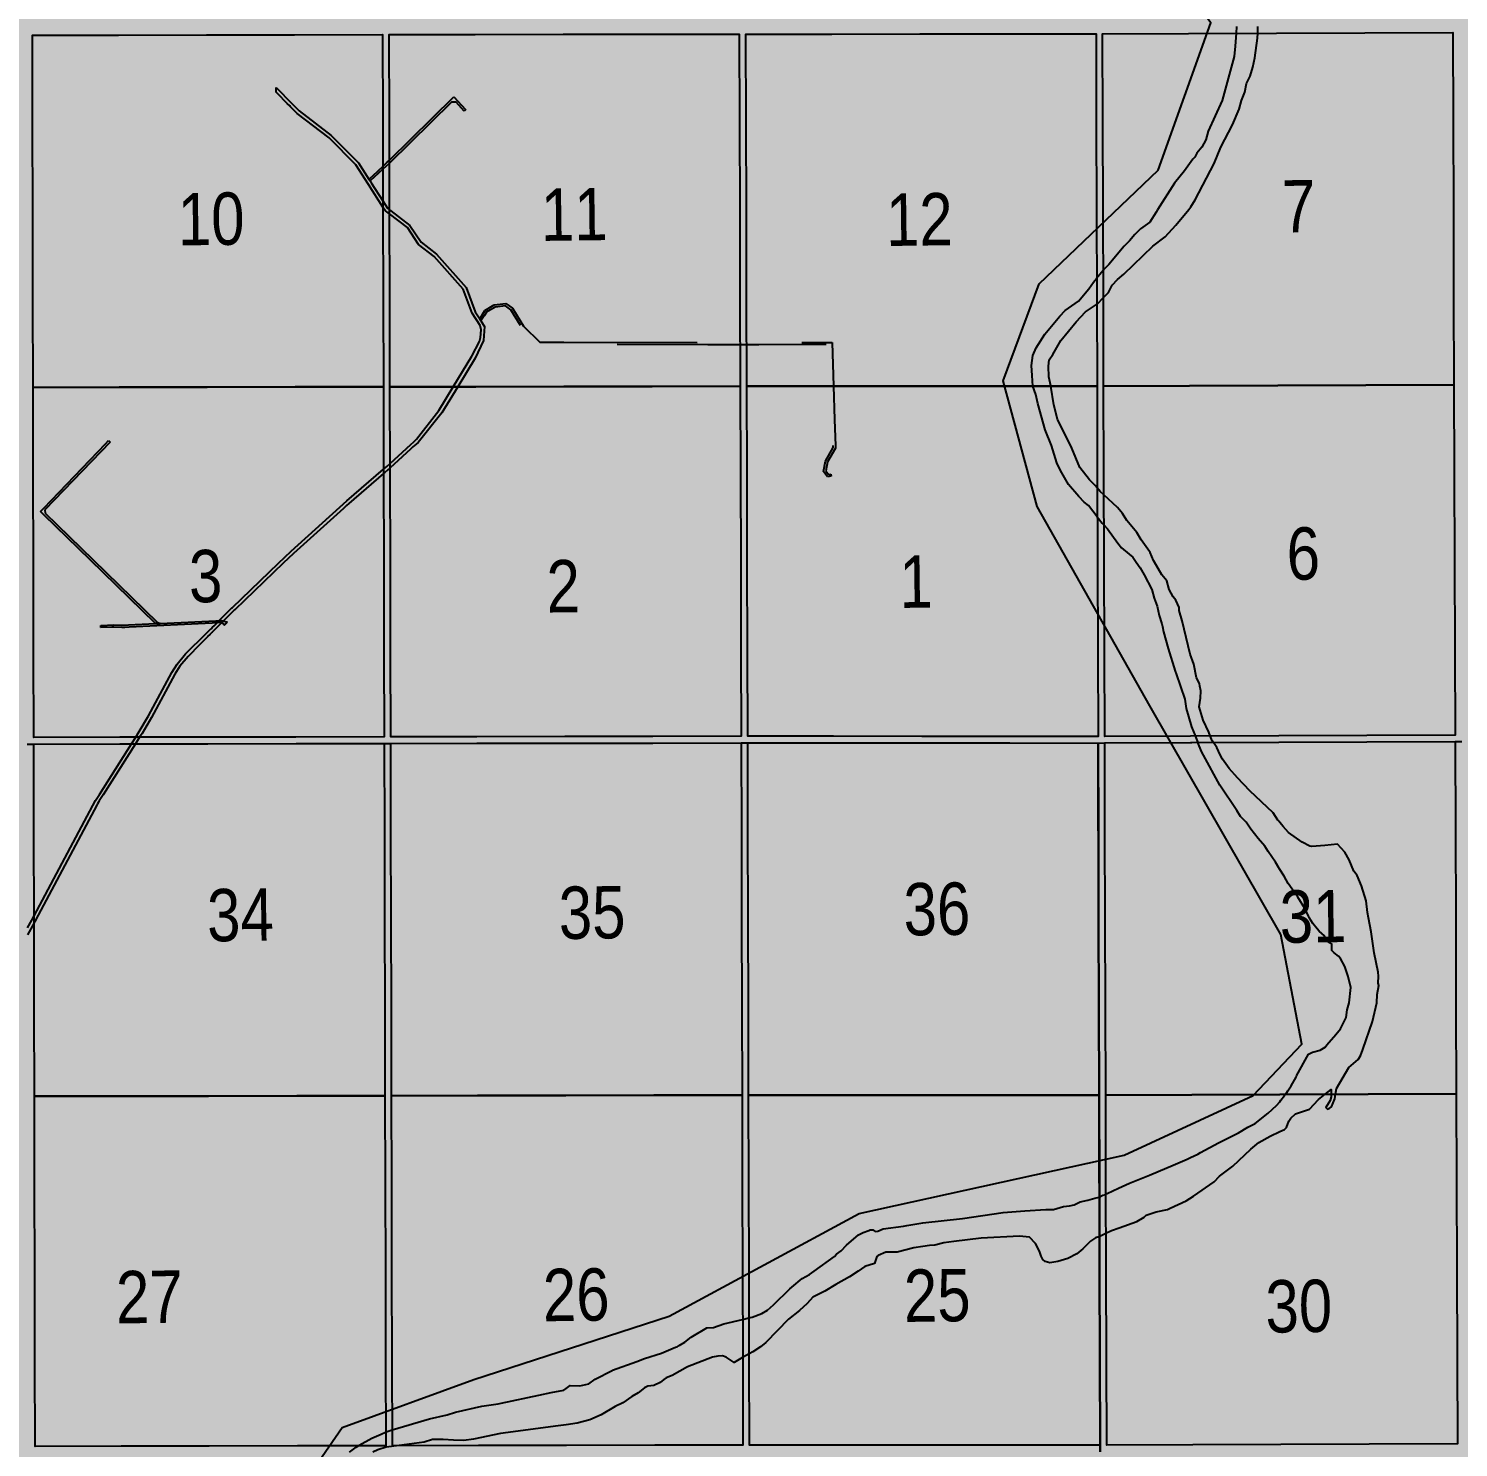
# Model space of a CAD drawing. Extents: x 405326 to 424052, y 6044755 to 6062236.
# Drawn here: x 417105.8 to 417322.9, y 6049722.1 to 6049937.6 of the extents above; entities that cross this region are included whole.
import ezdxf

# ---------------------------------------------------------------- set-up
doc = ezdxf.new("R2010")
doc.units = 0
doc.header["$LTSCALE"] = 5
doc.linetypes.add('DASHED2', pattern=[9.525, 6.35, -3.175])
for name, color, linetype in [('39', 28, 'Continuous'), ('Quarters', 8, 'Continuous'), ('RoadSeg', 57, 'DASHED2'), ('T-WATER', 160, 'Continuous'), ('Townships', 57, 'Continuous')]:
    doc.layers.add(name, color=color, linetype=linetype)
doc.layers.add('ROUTE-MAP-BACKGROUND-H', color=7, linetype='Continuous', true_color=0xf0ebff)
doc.styles.add('120', font='ARIALN.TTF', dxfattribs={"height": 13})
doc.linetypes.add('TRACKS', pattern='A,3.81,[130,ltypeshp1.shx,S=6.35,R=0,X=0,Y=0],3.81', length=7.62)

msp = doc.modelspace()

# ---------------------------------------------------------------- hatches: boundary and pattern name
at = {"layer": 'ROUTE-MAP-BACKGROUND-H'}
h = msp.add_hatch(color=256, dxfattribs=at)
h.dxf.hatch_style = 1
h.paths.add_polyline_path([(416614.74, 6050107.04), (417600.353, 6050108.36), (417601.524, 6049233.335), (416615.912, 6049232.015)])

# ---------------------------------------------------------------- linework, layer by layer
at = {"layer": '39', "linetype": 'TRACKS', "flags": 128}
msp.add_lwpolyline([(416900.986, 6049233.699), (416899.999, 6049240.417), (416897.513, 6049271.202), (416886.85, 6049290.613), (416876.311, 6049305.749), (416867.287, 6049325.285), (416877.047, 6049340.35), (416898.725, 6049366.378), (416916.12, 6049377.153), (416928.973, 6049398.733), (416944.92, 6049409.701), (416941.13, 6049434.717), (416946.428, 6049451.926), (416962.063, 6049461.956), (416972.053, 6049480.735), (416998.024, 6049505.601), (417011.149, 6049520.944), (417037.44, 6049520.041), (417061.548, 6049513.193), (417082.203, 6049514.471), (417093.773, 6049521.68), (417089.686, 6049535.437), (417082.473, 6049546.687), (417087.143, 6049564.521), (417110.296, 6049570.494), (417123.129, 6049569.573), (417132.842, 6049561.141), (417140.366, 6049552.394), (417151.637, 6049548.969), (417160.712, 6049549.919), (417160.7, 6049558.989), (417154.761, 6049566.971), (417143.357, 6049576.768), (417139.219, 6049587.164), (417137.434, 6049600.311), (417139.769, 6049616.407), (417144.08, 6049624.355), (417155.262, 6049633.201), (417157.805, 6049641.055), (417154.454, 6049650.078), (417148.161, 6049656.546), (417136.18, 6049657.708), (417126.753, 6049658.284), (417121.247, 6049663.183), (417120.449, 6049672.798), (417128.289, 6049691.753), (417142.797, 6049709.828), (417153.382, 6049725.15), (417173.403, 6049732.438), (417203.045, 6049742.094), (417231.892, 6049757.637), (417272.139, 6049766.522), (417291.766, 6049775.576), (417299.113, 6049783.381), (417295.948, 6049800.059), (417276.067, 6049834.769), (417258.919, 6049865.047), (417253.785, 6049884.107), (417259.264, 6049898.833), (417277.309, 6049916.127), (417285.331, 6049938.511), (417281.396, 6049943.609)], dxfattribs=at)
at = {"layer": 'Quarters'}
for points in [[(417322.195, 6049896.876), (417322.238, 6049883.5), (417308.854, 6049883.45), (417295.471, 6049883.399), (417282.087, 6049883.349), (417269.038, 6049883.3), (417269, 6049896.678), (417268.961, 6049910.055), (417268.923, 6049923.433), (417268.884, 6049936.81), (417281.929, 6049936.858), (417295.307, 6049936.906), (417308.686, 6049936.955), (417322.065, 6049937.004), (417322.108, 6049923.628), (417322.151, 6049910.252)], [(417159.613, 6049896.584), (417159.642, 6049883.21), (417146.26, 6049883.188), (417132.877, 6049883.166), (417119.495, 6049883.144), (417106.447, 6049883.123), (417106.422, 6049896.497), (417106.398, 6049909.872), (417106.373, 6049923.246), (417106.349, 6049936.621), (417119.392, 6049936.642), (417132.77, 6049936.663), (417146.148, 6049936.684), (417159.526, 6049936.706), (417159.555, 6049923.332), (417159.584, 6049909.958)], [(417213.806, 6049896.673), (417213.84, 6049883.299), (417200.458, 6049883.277), (417187.076, 6049883.255), (417173.694, 6049883.233), (417160.645, 6049883.212), (417160.616, 6049896.585), (417160.587, 6049909.959), (417160.558, 6049923.333), (417160.529, 6049936.707), (417173.572, 6049936.728), (417186.95, 6049936.749), (417200.328, 6049936.771), (417213.705, 6049936.793), (417213.739, 6049923.419), (417213.772, 6049910.046)], [(417267.997, 6049896.674), (417268.035, 6049883.296), (417254.654, 6049883.297), (417241.272, 6049883.298), (417227.89, 6049883.298), (417214.843, 6049883.299), (417214.809, 6049896.673), (417214.776, 6049910.046), (417214.742, 6049923.419), (417214.708, 6049936.793), (417227.751, 6049936.796), (417241.127, 6049936.8), (417254.504, 6049936.803), (417267.881, 6049936.806), (417267.92, 6049923.429), (417267.958, 6049910.051)], [(417159.73, 6049843.088), (417159.758, 6049830.048), (417146.371, 6049830.026), (417132.984, 6049830.004), (417119.597, 6049829.981), (417106.544, 6049829.959), (417106.52, 6049842.999), (417106.496, 6049856.374), (417106.471, 6049869.748), (417106.447, 6049883.123), (417119.495, 6049883.144), (417132.877, 6049883.166), (417146.26, 6049883.188), (417159.642, 6049883.21), (417159.671, 6049869.836), (417159.701, 6049856.462)], [(417213.941, 6049843.179), (417213.975, 6049830.14), (417200.588, 6049830.117), (417187.201, 6049830.095), (417173.814, 6049830.072), (417160.762, 6049830.05), (417160.733, 6049843.09), (417160.704, 6049856.464), (417160.675, 6049869.838), (417160.645, 6049883.212), (417173.694, 6049883.233), (417187.076, 6049883.255), (417200.458, 6049883.277), (417213.84, 6049883.299), (417213.874, 6049869.926), (417213.908, 6049856.553)], [(417268.151, 6049843.164), (417268.189, 6049830.121), (417254.802, 6049830.125), (417241.416, 6049830.13), (417228.03, 6049830.135), (417214.978, 6049830.14), (417214.945, 6049843.179), (417214.911, 6049856.552), (417214.877, 6049869.926), (417214.843, 6049883.299), (417227.89, 6049883.298), (417241.272, 6049883.298), (417254.654, 6049883.297), (417268.035, 6049883.296), (417268.074, 6049869.919), (417268.112, 6049856.541)], [(417322.368, 6049843.372), (417322.41, 6049830.33), (417309.022, 6049830.278), (417295.634, 6049830.227), (417282.246, 6049830.175), (417269.192, 6049830.124), (417269.154, 6049843.168), (417269.116, 6049856.545), (417269.077, 6049869.923), (417269.038, 6049883.3), (417282.087, 6049883.349), (417295.471, 6049883.399), (417308.854, 6049883.45), (417322.238, 6049883.5), (417322.281, 6049870.124), (417322.324, 6049856.748)], [(417159.85, 6049788.923), (417159.881, 6049775.549), (417146.489, 6049775.526), (417133.097, 6049775.504), (417119.705, 6049775.481), (417106.647, 6049775.459), (417106.622, 6049788.833), (417106.596, 6049802.207), (417106.571, 6049815.582), (417106.546, 6049828.956), (417119.599, 6049828.978), (417132.986, 6049829), (417146.373, 6049829.023), (417159.76, 6049829.045), (417159.79, 6049815.671), (417159.82, 6049802.297)], [(417214.081, 6049789.015), (417214.116, 6049775.641), (417200.725, 6049775.618), (417187.333, 6049775.595), (417173.941, 6049775.573), (417160.884, 6049775.551), (417160.854, 6049788.925), (417160.824, 6049802.299), (417160.794, 6049815.673), (417160.764, 6049829.047), (417173.816, 6049829.069), (417187.204, 6049829.092), (417200.59, 6049829.114), (417213.977, 6049829.137), (417214.012, 6049815.763), (417214.046, 6049802.389)], [(417268.31, 6049788.997), (417268.349, 6049775.623), (417254.958, 6049775.628), (417241.567, 6049775.632), (417228.176, 6049775.637), (417215.119, 6049775.641), (417215.084, 6049789.015), (417215.05, 6049802.389), (417215.015, 6049815.763), (417214.98, 6049829.137), (417228.032, 6049829.132), (417241.419, 6049829.127), (417254.805, 6049829.122), (417268.192, 6049829.118), (417268.231, 6049815.744), (417268.27, 6049802.371)], [(417322.545, 6049789.207), (417322.589, 6049775.834), (417309.196, 6049775.782), (417295.804, 6049775.73), (417282.411, 6049775.678), (417269.352, 6049775.627), (417269.313, 6049789.001), (417269.273, 6049802.374), (417269.234, 6049815.748), (417269.195, 6049829.121), (417282.249, 6049829.172), (417295.637, 6049829.224), (417309.025, 6049829.275), (417322.413, 6049829.327), (417322.457, 6049815.954), (417322.501, 6049802.581)], [(417159.971, 6049735.426), (417160.001, 6049722.387), (417146.604, 6049722.364), (417133.207, 6049722.341), (417119.811, 6049722.318), (417106.748, 6049722.296), (417106.723, 6049735.336), (417106.698, 6049748.71), (417106.672, 6049762.084), (417106.647, 6049775.459), (417119.705, 6049775.481), (417133.097, 6049775.504), (417146.489, 6049775.526), (417159.881, 6049775.549), (417159.911, 6049762.175), (417159.941, 6049748.801)], [(417214.221, 6049735.519), (417214.255, 6049722.48), (417200.859, 6049722.457), (417187.463, 6049722.433), (417174.067, 6049722.411), (417161.004, 6049722.388), (417160.975, 6049735.428), (417160.944, 6049748.802), (417160.914, 6049762.176), (417160.884, 6049775.551), (417173.941, 6049775.573), (417187.333, 6049775.595), (417200.725, 6049775.618), (417214.116, 6049775.641), (417214.151, 6049762.267), (417214.186, 6049748.893)], [(417268.468, 6049735.502), (417268.506, 6049722.463), (417255.111, 6049722.467), (417241.715, 6049722.471), (417228.32, 6049722.476), (417215.258, 6049722.48), (417215.224, 6049735.519), (417215.189, 6049748.893), (417215.154, 6049762.267), (417215.119, 6049775.641), (417228.176, 6049775.637), (417241.567, 6049775.632), (417254.958, 6049775.628), (417268.349, 6049775.623), (417268.389, 6049762.25), (417268.428, 6049748.876)], [(417322.722, 6049735.714), (417322.765, 6049722.675), (417309.367, 6049722.623), (417295.97, 6049722.57), (417282.572, 6049722.518), (417269.509, 6049722.467), (417269.471, 6049735.506), (417269.431, 6049748.88), (417269.392, 6049762.254), (417269.352, 6049775.627), (417282.411, 6049775.678), (417295.804, 6049775.73), (417309.196, 6049775.782), (417322.589, 6049775.834), (417322.633, 6049762.46), (417322.677, 6049749.087)]]:
    msp.add_lwpolyline(points, close=True, dxfattribs=at)
at = {"layer": 'RoadSeg'}
msp.add_lwpolyline([(417105.595, 6049801.023), (417106.252, 6049802.207), (417106.595, 6049802.851), (417115.937, 6049820.387), (417116.137, 6049820.702), (417116.527, 6049821.317), (417121.386, 6049828.98), (417122.022, 6049829.985), (417122.565, 6049830.841), (417123.968, 6049833.235), (417127.533, 6049839.833), (417128.345, 6049841.068), (417129.596, 6049842.676), (417132.708, 6049845.727), (417132.952, 6049845.966), (417132.981, 6049845.995), (417133.083, 6049846.095), (417133.131, 6049846.142), (417133.233, 6049846.242), (417133.455, 6049846.459), (417133.478, 6049846.481), (417133.706, 6049846.696), (417133.942, 6049846.937), (417135.562, 6049848.587), (417136.267, 6049849.272), (417136.631, 6049849.626), (417136.717, 6049849.71), (417143.722, 6049856.435), (417145.64, 6049858.276), (417154.087, 6049865.889), (417159.669, 6049870.696), (417160.18, 6049871.136), (417160.671, 6049871.585), (417163.79, 6049874.442), (417164.266, 6049874.858), (417164.698, 6049875.243), (417168.054, 6049879.611), (417170.259, 6049883.227), (417173.078, 6049887.851), (417174.247, 6049890.095), (417174.403, 6049890.697), (417174.48, 6049891.892), (417174.322, 6049892.515), (417173.138, 6049894.396), (417171.772, 6049898.049), (417167.359, 6049902.998), (417164.991, 6049904.828), (417163.314, 6049907.384), (417160.588, 6049909.48), (417159.966, 6049909.958), (417159.913, 6049909.999), (417159.583, 6049910.513), (417157.387, 6049913.937), (417155.477, 6049916.918), (417151.386, 6049921.024), (417146.537, 6049924.73), (417145.552, 6049925.732), (417145.425, 6049925.863), (417145.044, 6049926.249), (417143.577, 6049927.743), (417143.348, 6049927.977), (417143.352, 6049928.175), (417143.363, 6049928.672), (417143.591, 6049928.44), (417145.547, 6049926.449), (417145.915, 6049926.074), (417145.926, 6049926.063), (417146.868, 6049925.105), (417151.716, 6049921.4), (417155.868, 6049917.233), (417157.451, 6049914.762), (417157.633, 6049914.478), (417157.807, 6049914.206), (417159.581, 6049911.441), (417160.286, 6049910.341), (417160.587, 6049910.11), (417160.782, 6049909.96), (417163.685, 6049907.728), (417165.363, 6049905.171), (417167.7, 6049903.364), (417172.207, 6049898.311), (417173.587, 6049894.618), (417174.271, 6049893.532), (417174.467, 6049893.221), (417175.01, 6049892.358), (417174.873, 6049890.225), (417173.607, 6049887.564), (417170.962, 6049883.228), (417168.544, 6049879.264), (417164.92, 6049874.769), (417164.628, 6049874.513), (417164.133, 6049874.078), (417163.964, 6049873.924), (417163.767, 6049873.743), (417161.293, 6049871.479), (417160.672, 6049870.91), (417160.512, 6049870.763), (417160.326, 6049870.603), (417159.821, 6049870.169), (417159.671, 6049870.039), (417154.417, 6049865.515), (417154.065, 6049865.198), (417153.571, 6049864.753), (417145.982, 6049857.913), (417144.444, 6049856.436), (417137.058, 6049849.346), (417136.988, 6049849.278), (417136.929, 6049849.22), (417136.624, 6049848.924), (417136.571, 6049848.872), (417136.147, 6049848.46), (417135.914, 6049848.233), (417134.397, 6049846.688), (417134.058, 6049846.343), (417134.008, 6049846.295), (417133.815, 6049846.109), (417133.759, 6049846.056), (417133.606, 6049845.909), (417133.588, 6049845.892), (417133.566, 6049845.87), (417133.521, 6049845.826), (417133.313, 6049845.623), (417132.953, 6049845.272), (417132.937, 6049845.256), (417131.697, 6049844.043), (417130.017, 6049842.25), (417128.744, 6049840.768), (417127.962, 6049839.577), (417124.403, 6049832.99), (417122.992, 6049830.582), (417122.614, 6049829.986), (417121.977, 6049828.981), (417117.068, 6049821.239), (417116.678, 6049820.623), (417116.482, 6049820.316), (417116.368, 6049820.135), (417116.242, 6049819.899), (417116.183, 6049819.788), (417116.156, 6049819.737), (417116.127, 6049819.682), (417106.818, 6049802.208), (417106.692, 6049801.971), (417106.597, 6049801.801), (417105.597, 6049799.998)], dxfattribs=at)
for points in [[(417170.365, 6049927.262), (417172.131, 6049925.336), (417172.152, 6049925.313), (417171.912, 6049925.083), (417170.704, 6049926.429), (417170.003, 6049926.439), (417160.571, 6049917.172), (417160.46, 6049917.062), (417159.57, 6049916.249), (417158.256, 6049915.047), (417157.758, 6049914.592), (417157.633, 6049914.478), (417157.451, 6049914.762), (417157.575, 6049914.876), (417158.074, 6049915.331), (417159.569, 6049916.698), (417160.235, 6049917.307), (417160.57, 6049917.636), (417170.365, 6049927.262)], [(417125.754, 6049847.278), (417125.023, 6049847.242), (417115.09, 6049856.921), (417108.101, 6049863.731), (417107.55, 6049864.267), (417108.069, 6049864.807), (417115.055, 6049872.07), (417116.304, 6049873.369), (417117.461, 6049874.572), (417117.918, 6049875.047), (417118.16, 6049874.822), (417108.245, 6049864.513), (417108.253, 6049864.044), (417115.549, 6049856.934), (417125.273, 6049847.46), (417125.754, 6049847.278)], [(417135.929, 6049847.468), (417135.742, 6049847.278), (417135.688, 6049847.223), (417135.541, 6049847.073), (417135.523, 6049847.055), (417135.501, 6049847.033), (417135.458, 6049846.989), (417135.391, 6049847.089), (417135.271, 6049847.269), (417135.19, 6049847.391), (417135.161, 6049847.394), (417135.009, 6049847.41), (417134.932, 6049847.405), (417134.88, 6049847.402), (417134.392, 6049847.368), (417134.354, 6049847.369), (417134.051, 6049847.354), (417133.66, 6049847.334), (417121.047, 6049846.713), (417120.387, 6049846.681), (417119.944, 6049846.659), (417118.729, 6049846.709), (417118.673, 6049846.707), (417118.407, 6049846.7), (417116.756, 6049846.65), (417116.746, 6049846.981), (417118.729, 6049847.04), (417119.942, 6049846.99), (417125.025, 6049847.242), (417125.759, 6049847.277), (417134.222, 6049847.697), (417134.767, 6049847.725), (417134.87, 6049847.734), (417135.019, 6049847.742), (417135.397, 6049847.638), (417135.893, 6049847.502), (417135.929, 6049847.468)]]:
    msp.add_lwpolyline(points, close=True, dxfattribs=at)
at = {"layer": 'RoadSeg', "flags": 128}
msp.add_lwpolyline([(417178.266, 6049895.847), (417179.233, 6049895.134), (417180.936, 6049892.416), (417183.407, 6049890.01), (417187.06, 6049889.998), (417208.898, 6049889.921), (417213.823, 6049889.93), (417214.826, 6049889.932), (417216.677, 6049889.935), (417226.887, 6049889.961), (417227.12, 6049889.961), (417227.453, 6049889.962), (417227.791, 6049889.963), (417228.003, 6049883.298), (417228.163, 6049878.244), (417228.29, 6049874.255), (417228.301, 6049873.905), (417227.107, 6049871.81), (417226.843, 6049870.437), (417227.231, 6049869.907), (417227.601, 6049869.961), (417227.627, 6049869.965), (417227.637, 6049869.631), (417227.612, 6049869.627), (417227.081, 6049869.549), (417226.49, 6049870.358), (417226.792, 6049871.926), (417227.967, 6049873.989), (417227.963, 6049874.074), (417227.671, 6049883.298), (417227.47, 6049889.63), (417227.138, 6049889.629), (417226.905, 6049889.629), (417216.678, 6049889.603), (417214.827, 6049889.6), (417213.824, 6049889.598), (417208.898, 6049889.589), (417187.061, 6049889.666), (417183.272, 6049889.679), (417180.676, 6049892.206), (417178.985, 6049894.904), (417178.174, 6049895.502), (417176.599, 6049895.319), (417175.303, 6049894.537), (417174.96, 6049893.998), (417174.566, 6049893.376), (417174.467, 6049893.221), (417174.271, 6049893.532), (417174.37, 6049893.687), (417174.765, 6049894.309), (417175.064, 6049894.781), (417176.489, 6049895.641), (417178.266, 6049895.847)], close=True, dxfattribs=at)
at = {"layer": 'T-WATER', "linetype": 'Continuous'}
for p, q in [((417289.194, 6049937.911), (417289.141, 6049936.908)), ((417268.953, 6049900.897), (417267.953, 6049899.678)), ((417282.954, 6049830.201), (417283.344, 6049829.2)), ((417286.368, 6049823.267), (417284.496, 6049826.693)), ((417295.772, 6049774.625), (417295.963, 6049774.855)), ((417215.187, 6049736.332), (417214.185, 6049735.768))]:
    msp.add_line(p, q, dxfattribs=at)
at = {"layer": 'T-WATER'}
for points in [[(417292.438, 6049936.92), (417292.474, 6049937.841), (417292.466, 6049937.923)], [(417289.141, 6049936.908), (417289.036, 6049934.947), (417288.844, 6049933.403), (417287.024, 6049926.699), (417284.922, 6049922.051), (417284.561, 6049920.709), (417283.942, 6049919.61), (417283.189, 6049918.685), (417282.903, 6049918.107), (417282.577, 6049917.789), (417281.32, 6049916.002), (417279.806, 6049914.136), (417277.232, 6049910.109)], [(417281.951, 6049910.127), (417282.285, 6049910.529), (417282.916, 6049911.587), (417285.845, 6049917.148), (417286.827, 6049919.628), (417288.607, 6049923), (417289.605, 6049925.367), (417289.974, 6049926.71), (417290.459, 6049927.946), (417290.744, 6049929.26), (417291.311, 6049930.383), (417291.704, 6049931.742), (417291.989, 6049933.158), (417292.41, 6049936.182), (417292.438, 6049936.92)], [(417277.232, 6049910.109), (417277.007, 6049909.757), (417276.058, 6049908.228), (417274.618, 6049907.208), (417273.75, 6049906.344), (417272.979, 6049905.402), (417272.128, 6049904.573), (417269.799, 6049901.782), (417269.011, 6049900.969), (417268.953, 6049900.897)], [(417268.965, 6049896.706), (417269.778, 6049897.535), (417270.352, 6049898.65), (417271.158, 6049899.537), (417272.078, 6049900.32), (417276.529, 6049904.595), (417278.366, 6049906), (417279.987, 6049907.769), (417281.951, 6049910.127)], [(417258.27, 6049883.321), (417258.168, 6049884.912), (417258.07, 6049886.457), (417258.264, 6049887.952), (417258.781, 6049889.118), (417260.092, 6049891.22), (417262.393, 6049893.949), (417263.205, 6049894.826), (417265.202, 6049896.236), (417266.763, 6049898.082), (417267.472, 6049899.091), (417267.953, 6049899.678)], [(417261.019, 6049883.32), (417261.013, 6049883.364), (417260.693, 6049884.709), (417260.645, 6049886.361), (417260.744, 6049887.326), (417261.328, 6049888.101), (417262.529, 6049890.272), (417264.861, 6049893.075), (417266.273, 6049894.599), (417267.964, 6049895.73)], [(417267.964, 6049895.73), (417268.094, 6049895.817), (417268.965, 6049896.706)], [(417268.057, 6049863.483), (417266.734, 6049865.201), (417266.077, 6049865.706), (417265.243, 6049866.55), (417263.716, 6049868.388), (417263.51, 6049868.741), (417262.472, 6049870.521), (417261.932, 6049871.667), (417261.138, 6049874.281), (417260.177, 6049876.703), (417259.042, 6049880.663), (417258.721, 6049882.06), (417258.27, 6049883.321)], [(417268.045, 6049867.886), (417267.755, 6049868.238), (417266.877, 6049869.067), (417265.407, 6049870.956), (417264.212, 6049873.875), (417262.045, 6049878.284), (417261.466, 6049880.491), (417261.019, 6049883.32)], [(417269.051, 6049866.825), (417268.506, 6049867.325), (417268.045, 6049867.886)], [(417276.744, 6049856.598), (417276.615, 6049856.818), (417276.118, 6049858.029), (417276.011, 6049858.178), (417274.711, 6049859.997), (417274.102, 6049861.078), (417272.567, 6049862.932), (417271.912, 6049863.964), (417271.152, 6049864.898), (417269.051, 6049866.825)], [(417268.057, 6049863.483), (417268.807, 6049862.509), (417269.064, 6049862.228)], [(417269.064, 6049862.228), (417269.621, 6049861.62), (417271.186, 6049859.489)], [(417271.186, 6049859.489), (417271.724, 6049858.756), (417272.065, 6049858.483)], [(417272.065, 6049858.483), (417273.469, 6049857.356), (417273.998, 6049856.588)], [(417273.998, 6049856.588), (417274.588, 6049855.731), (417275.214, 6049854.678), (417276.375, 6049852.448), (417276.734, 6049851.119), (417277.174, 6049849.876), (417277.469, 6049848.505), (417277.866, 6049847.223), (417277.96, 6049846.793)], [(417285.233, 6049830.21), (417285.011, 6049830.753), (417284.158, 6049832.561), (417283.993, 6049833.095), (417283.532, 6049834.587), (417283.757, 6049835.942), (417283.793, 6049837.057), (417283.659, 6049837.77), (417283.584, 6049838.171), (417283.124, 6049839.006), (417282.733, 6049841.1), (417282.201, 6049842.603), (417280.971, 6049847.692), (417280.519, 6049849.219), (417280.481, 6049849.691), (417280.005, 6049850.804), (417279.58, 6049851.328), (417278.975, 6049852.427), (417278.62, 6049853.758), (417277.864, 6049854.682), (417276.744, 6049856.598)], [(417277.96, 6049846.793), (417278.134, 6049845.999), (417278.825, 6049843.46), (417279.878, 6049840.005), (417280.029, 6049839.617)], [(417280.029, 6049839.617), (417281.384, 6049835.798), (417281.576, 6049834.366), (417281.909, 6049833.144)], [(417281.909, 6049833.144), (417282.364, 6049831.566), (417282.897, 6049830.347), (417282.954, 6049830.202), (417282.954, 6049830.201)], [(417268.377, 6049754.159), (417269.379, 6049754.66), (417270.213, 6049755.076), (417271.373, 6049755.497), (417274.059, 6049756.471), (417275.188, 6049757.118), (417275.479, 6049757.391), (417277.038, 6049757.919), (417278.71, 6049758.264), (417279.138, 6049758.474), (417281.555, 6049759.608), (417282.662, 6049760.287), (417285.803, 6049762.467), (417286.622, 6049763.326), (417288.667, 6049764.835), (417291.37, 6049767.444), (417292.631, 6049768.432), (417294.305, 6049769.409), (417295.786, 6049770.103), (417296.492, 6049770.434), (417296.819, 6049770.699), (417297.163, 6049771.666), (417297.485, 6049772.125), (417298.187, 6049772.822), (417300.282, 6049773.515), (417301.66, 6049774.982), (417302.687, 6049775.78), (417303.573, 6049776.47), (417303.576, 6049775.784), (417303.578, 6049775.399), (417303.435, 6049774.839), (417302.768, 6049773.781), (417303.05, 6049773.525), (417303.308, 6049773.593), (417303.636, 6049773.873), (417304.173, 6049775.082), (417304.267, 6049775.786), (417304.378, 6049776.625), (417306.29, 6049779.822), (417307.68, 6049781.057), (417308.05, 6049781.629), (417308.411, 6049782.563), (417309.857, 6049786.807), (417310.526, 6049789.657), (417310.569, 6049790.901), (417310.816, 6049792.289), (417310.709, 6049792.619), (417310.78, 6049793.687), (417310.727, 6049794.311), (417310.138, 6049797.268), (417309.668, 6049800.459), (417309.253, 6049802.553), (417309.087, 6049803.391), (417308.89, 6049805.154), (417308.221, 6049807.401), (417307.526, 6049809.013), (417307.01, 6049809.645), (417306.33, 6049811.37), (417305.682, 6049812.527), (417304.574, 6049813.777), (417302.655, 6049813.551), (417300.635, 6049813.4), (417300.353, 6049813.455), (417299.207, 6049814.056), (417297.115, 6049815.522), (417296.284, 6049816.432), (417296.06, 6049816.76), (417295.639, 6049817.262), (417295.506, 6049817.42), (417294.796, 6049818.509), (417291.246, 6049821.869), (417289.391, 6049823.853), (417288.094, 6049825.242), (417287.094, 6049826.643), (417286.711, 6049827.309), (417286.228, 6049828.444), (417285.711, 6049829.209)], [(417284.496, 6049826.693), (417283.877, 6049827.831), (417283.344, 6049829.2)], [(417285.711, 6049829.209), (417285.538, 6049829.465), (417285.233, 6049830.21)], [(417295.963, 6049774.855), (417296.517, 6049775.566), (417296.657, 6049775.757), (417296.686, 6049775.798), (417297.033, 6049776.3), (417297.518, 6049777.065), (417298.269, 6049778.363), (417298.328, 6049778.587), (417300.164, 6049781.885), (417300.352, 6049781.977), (417300.773, 6049782.181), (417301.918, 6049782.489), (417302.664, 6049782.911), (417302.922, 6049783.27), (417304.315, 6049784.827), (417304.984, 6049785.7), (417305.88, 6049787.432), (417306.036, 6049788.579), (417306.305, 6049789.681), (417306.569, 6049792.008), (417306.164, 6049793.66), (417305.656, 6049795.189), (417305.014, 6049796.383), (417304.718, 6049796.767), (417304.046, 6049797.264), (417303.706, 6049797.586), (417303.693, 6049798.547), (417303.001, 6049798.971), (417302.578, 6049799.817), (417301.794, 6049800.548), (417301.441, 6049800.876), (417300.803, 6049801.73), (417300.318, 6049802.518), (417300.318, 6049802.518), (417300.205, 6049802.701), (417299.57, 6049804.001), (417298.522, 6049805.722), (417297.082, 6049807.759), (417296.455, 6049808.9), (417295.704, 6049810.07), (417295.661, 6049810.143), (417295.661, 6049810.143), (417295.156, 6049811.01), (417294.025, 6049812.641), (417293.538, 6049813.451), (417292.508, 6049814.625), (417291.406, 6049816.031), (417290.672, 6049817.082), (417289.836, 6049817.938), (417289.255, 6049818.883), (417286.689, 6049822.69), (417286.368, 6049823.267)], [(417268.36, 6049760.146), (417268.927, 6049760.426), (417269.362, 6049760.568), (417269.588, 6049760.692), (417271.275, 6049761.494), (417272.961, 6049762.276), (417276.02, 6049763.507), (417277.327, 6049764.044), (417279.583, 6049765.002), (417281.722, 6049765.891), (417282.241, 6049766.15), (417283.352, 6049766.696), (417283.744, 6049766.908), (417286.47, 6049768.383), (417289.51, 6049769.898), (417290.949, 6049770.789), (417292.064, 6049771.325), (417294.005, 6049772.906), (417295.269, 6049774.054), (417295.772, 6049774.625)], [(417257.043, 6049758.089), (417260.272, 6049758.265), (417261.431, 6049758.265), (417262.951, 6049758.734), (417263.851, 6049758.829), (417264.551, 6049758.973), (417264.846, 6049759.119)], [(417264.846, 6049759.119), (417265.489, 6049759.437), (417266.658, 6049759.676), (417267.683, 6049759.971), (417268.36, 6049760.146)], [(417169.322, 6049727.107), (417170.587, 6049727.487), (417174.62, 6049728.421), (417177.057, 6049728.768), (417177.518, 6049728.833), (417183.25, 6049730.048), (417185.131, 6049730.456), (417187.027, 6049730.851), (417187.407, 6049731.106), (417188.024, 6049731.52), (417189.481, 6049731.502), (417190.849, 6049731.788), (417191.796, 6049732.496), (417194.409, 6049733.815), (417194.467, 6049733.845), (417198.12, 6049735.161), (417199.327, 6049735.647), (417201.898, 6049736.465), (417204.025, 6049737.341), (417204.248, 6049737.433), (417204.557, 6049737.607), (417205.432, 6049738.099), (417206.4, 6049738.886), (417208.793, 6049740.321), (417208.809, 6049740.321), (417209.764, 6049740.359), (417211.375, 6049740.928), (417214.17, 6049741.575), (417215.173, 6049741.808), (417215.64, 6049741.916), (417217.121, 6049742.457), (417217.978, 6049743), (417218.905, 6049743.771), (417221.374, 6049746.23), (417221.701, 6049746.48), (417223.248, 6049747.795), (417224.339, 6049748.388), (417225.071, 6049748.914), (417228.18, 6049751.148), (417228.453, 6049751.487), (417229.167, 6049751.979), (417229.974, 6049752.854), (417231.801, 6049754.434), (417232.515, 6049754.798), (417233.38, 6049755.102), (417233.598, 6049755.178), (417233.881, 6049755.165), (417233.997, 6049755.159), (417234.359, 6049754.905), (417234.739, 6049754.971), (417235.55, 6049755.326), (417238.656, 6049755.742), (417239.158, 6049755.831), (417241.59, 6049756.261), (417247.608, 6049756.918), (417253.791, 6049757.802), (417257.043, 6049758.089)], [(417241.596, 6049752.652), (417240.187, 6049752.449), (417237.66, 6049751.767), (417236.629, 6049751.782), (417235.954, 6049751.765), (417234.798, 6049751.304), (417234.571, 6049751.145), (417234.235, 6049750.088), (417232.767, 6049749.591), (417231.757, 6049748.911)], [(417268.377, 6049754.159), (417268.282, 6049754.112), (417267.793, 6049753.949), (417267.022, 6049753.457), (417265.899, 6049752.282), (417264.956, 6049751.54), (417263.575, 6049750.831), (417262.1, 6049750.368), (417260.84, 6049750.192), (417260.162, 6049750.351), (417259.819, 6049750.685), (417259.522, 6049751.187), (417259.289, 6049751.928), (417258.691, 6049753.113), (417257.787, 6049754.08), (417256.272, 6049754.201), (417250.425, 6049753.92), (417246.299, 6049753.427), (417244.789, 6049753.181), (417243.403, 6049752.864), (417242.573, 6049752.792), (417241.596, 6049752.652)], [(417231.757, 6049748.911), (417230.46, 6049748.038), (417228.362, 6049746.884), (417226.686, 6049745.854), (417224.863, 6049744.956), (417224.018, 6049743.998), (417222.852, 6049742.94), (417221.193, 6049741.605), (417217.706, 6049738.093), (417216.923, 6049737.397), (417215.775, 6049736.663), (417215.187, 6049736.332)], [(417214.185, 6049735.768), (417212.908, 6049735.049), (417211.729, 6049735.842), (417211.137, 6049736.067), (417210.455, 6049736.015), (417209.626, 6049735.832), (417205.808, 6049734.381), (417203.523, 6049733.067), (417202.57, 6049732.721), (417202.244, 6049732.45), (417201.686, 6049732.013), (417200.71, 6049731.522), (417199.81, 6049731.437), (417199.327, 6049731.169), (417198.324, 6049730.408), (417197.383, 6049729.889), (417195.992, 6049728.916), (417194.836, 6049728.367), (417192.746, 6049727.072), (417190.989, 6049726.349), (417189.085, 6049725.834), (417187.42, 6049725.582)], [(417160.964, 6049724.795), (417160.964, 6049724.795), (417166.636, 6049726.479), (417169.322, 6049727.107)], [(417154.501, 6049721.398), (417155.528, 6049722.169), (417155.764, 6049722.346), (417155.866, 6049722.404), (417155.957, 6049722.455), (417157.904, 6049723.552), (417159.301, 6049724.168), (417159.961, 6049724.459)], [(417159.961, 6049724.459), (417159.961, 6049724.459), (417160.228, 6049724.576), (417160.964, 6049724.795)], [(417187.42, 6049725.582), (417186.206, 6049725.399), (417177.424, 6049724.238), (417173.354, 6049723.379), (417171.883, 6049723.21), (417170.293, 6049723.221), (417168.726, 6049723.351), (417167.111, 6049723.339), (417165.862, 6049722.922), (417162.05, 6049722.414)], [(417155.866, 6049722.403), (417155.764, 6049722.346), (417155.528, 6049722.169)], [(417162.05, 6049722.414), (417160.064, 6049722.149), (417158.812, 6049721.764), (417158.028, 6049721.404)]]:
    msp.add_lwpolyline(points, dxfattribs=at)
at = {"layer": 'Townships'}
for points in [[(417105.543, 6049828.954), (417106.546, 6049828.956), (417132.986, 6049829), (417159.76, 6049829.045), (417160.764, 6049829.047), (417187.204, 6049829.092), (417213.977, 6049829.137), (417214.98, 6049829.137), (417241.419, 6049829.127), (417268.192, 6049829.118), (417268.27, 6049802.371), (417268.349, 6049775.623), (417268.428, 6049748.876), (417268.506, 6049722.463), (417268.509, 6049721.46)], [(417268.509, 6049721.46), (417268.506, 6049722.463), (417268.428, 6049748.876), (417268.349, 6049775.623), (417268.27, 6049802.371), (417268.192, 6049829.118), (417269.195, 6049829.121), (417295.637, 6049829.224), (417322.413, 6049829.327), (417323.416, 6049829.331)]]:
    msp.add_lwpolyline(points, dxfattribs=at)

# ---------------------------------------------------------------- texts
at = {"layer": 'RoadSeg', "style": '120'}
for s, height, rotation, p in [('64-2-6', 39.7485, 1.25608, (417290.996, 6049921.476)), ('64-3-6', 39.7485, 1.25608, (417026.762, 6049911.307)), ('11', 7.9497, 0.74884, (417183.62, 6049905.367)), ('7', 7.95, 0.74884, (417296.167, 6049906.627)), ('10', 7.9497, 0.74884, (417128.476, 6049904.681)), ('12', 7.9497, 0.74884, (417236.028, 6049904.593)), ('6', 7.95, 0.74884, (417296.885, 6049853.889)), ('3', 7.95, 0.74884, (417130.169, 6049850.463)), ('2', 7.95, 0.74884, (417184.479, 6049848.926)), ('1', 7.95, 0.74884, (417238.058, 6049849.626)), ('34', 7.9497, 0.74884, (417132.919, 6049798.973)), ('35', 7.9497, 0.74884, (417186.334, 6049799.339)), ('36', 7.9497, 0.74884, (417238.702, 6049799.88)), ('31', 7.9497, 0.74884, (417295.834, 6049798.756)), ('27', 7.9497, 0.74884, (417119.09, 6049740.959)), ('26', 7.9497, 0.74884, (417183.917, 6049741.284)), ('25', 7.9497, 0.74884, (417238.747, 6049741.186)), ('30', 7.9497, 0.74884, (417293.664, 6049739.561))]:
    msp.add_text(s, height=height, rotation=rotation, dxfattribs=at).set_placement(p)

doc.saveas('drawing.dxf')
